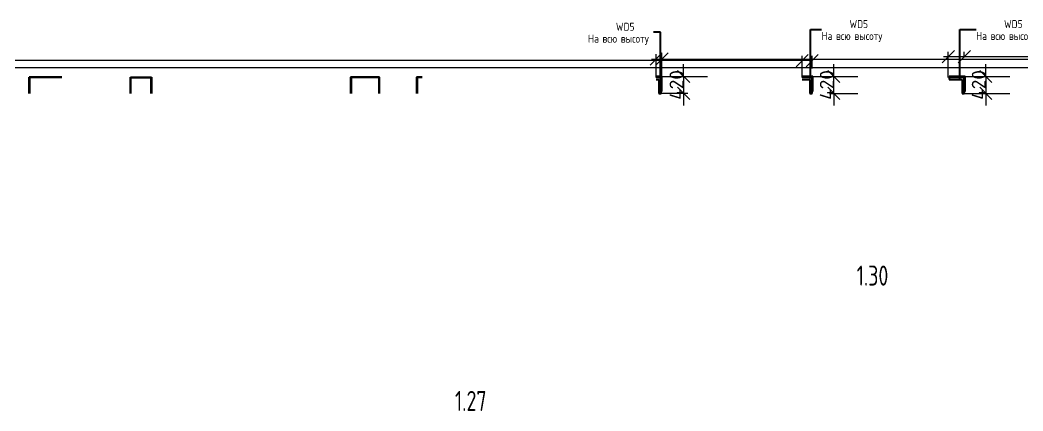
# Model space of a CAD drawing. Header units: millimetres. Extents: x -213911 to 415037, y -3642 to 107391.
# Drawn here: x 13744 to 38806, y 58571 to 68333 of the extents above; entities that cross this region are included whole.
import ezdxf

# ---------------------------------------------------------------- set-up
doc = ezdxf.new("R2010")
doc.units = ezdxf.units.MM
doc.layers.add('5.5) Перег WD5', color=3, linetype='Continuous', lineweight=40)
doc.layers.add('A-AREA-IDEN', color=7, linetype='Continuous', lineweight=9)
doc.styles.add('GOST Common_1', font='', dxfattribs={"width": 0.9, "height": 250})
doc.styles.add('ISOCPEUR_1', font='isocpeur.ttf', dxfattribs={"height": 350})
doc.styles.add('ISOCPEUR_4', font='isocpeur.ttf', dxfattribs={"width": 0.9, "height": 1000})
doc.styles.add('СПДС', font='ГОСТ тип А.ttf', dxfattribs={"width": 0.9})
doc.styles.get('GOST Common_1').set_extended_font_data('GOST Common')
doc.dimstyles.new('ISO-2_0_0_9К_Средний_округл2', dxfattribs={"dimscale": 304.8, "dimtxt": 199.196235, "dimasz": 0.492126, "dimexe": 0.393701, "dimexo": 0, "dimgap": 0, "dimtad": 1, "dimdec": 0, "dimrnd": 10, "dimzin": 0, "dimdsep": 46, "dimtxsty": 'ISOCPEUR_1', "dimblk1": 'OBLIQUE', "dimblk2": 'OBLIQUE', "dimsah": 1, "dimcen": 0.09, "dimdle": 0.393701, "dimazin": 0, "dimtfac": 1, "dimtdec": 4, "dimtix": 1, "dimtmove": 0, "dimatfit": 3, "dimfxl": 1, "dimtvp": 1, "dimtolj": 1, "dimtzin": 0, "dimarcsym": 2})
doc.dimstyles.new('ISO-2_0_0_9К_Средний_округл2_1', dxfattribs={"dimscale": 304.8, "dimtxt": 995.981176, "dimasz": 2.46063, "dimexe": 1.968504, "dimexo": 0, "dimgap": 0, "dimtad": 1, "dimdec": 0, "dimrnd": 10, "dimzin": 0, "dimdsep": 46, "dimtxsty": 'ISOCPEUR_4', "dimblk1": 'OBLIQUE', "dimblk2": 'OBLIQUE', "dimsah": 1, "dimcen": 0.09, "dimdle": 1.968504, "dimazin": 0, "dimtfac": 1, "dimtdec": 4, "dimtix": 1, "dimtmove": 0, "dimatfit": 3, "dimfxl": 1, "dimtvp": 1, "dimtolj": 1, "dimtzin": 0, "dimarcsym": 2})

# ---------------------------------------------------------------- blocks, each defined once
blk = doc.blocks.new('_Oblique')
at = {"color": 0, "linetype": 'ByBlock', "lineweight": -2}
blk.add_line((-0.5, -0.5), (0.5, 0.5), dxfattribs=at)
blk = doc.blocks.new('*D1991')
at = {"layer": '5.5) Перег WD5', "color": 0, "lineweight": -2, "transparency": 16777216}
for p, q in [((29640, 66923), (29640, 67480)), ((29785, 66923), (29785, 67480)), ((29520, 67360), (29785, 67360)), ((29785, 67360), (76835, 67360))]:
    blk.add_line(p, q, dxfattribs=at)
at = {"layer": 'Defpoints', "color": 0, "transparency": 16777216}
for p in [(29785, 67360), (29640, 66923), (29785, 66923)]:
    blk.add_point(p, dxfattribs=at)
at = {"layer": '5.5) Перег WD5', "color": 0, "lineweight": -2, "transparency": 16777216, "xscale": 304.8, "yscale": 304.8, "zscale": 304.8, "rotation": 180}
blk.add_blockref('_Oblique', (29640, 67360), dxfattribs=at)
at = {"layer": '5.5) Перег WD5', "color": 0, "lineweight": -2, "transparency": 16777216, "xscale": 304.8, "yscale": 304.8, "zscale": 304.8}
blk.add_blockref('_Oblique', (29785, 67360), dxfattribs=at)
at = {"layer": '5.5) Перег WD5', "color": 0, "lineweight": 25, "transparency": 16777216, "insert": (76330, 67827), "char_height": 350, "width": 413.72, "attachment_point": 1, "line_spacing_factor": 1.149209, "style": 'ISOCPEUR_1'}
blk.add_mtext('\\A1;150', dxfattribs=at)
blk = doc.blocks.new('*D1992')
at = {"layer": '5.5) Перег WD5', "color": 0, "lineweight": -2, "transparency": 16777216}
for p, q in [((30325, 66923), (30325, 67228)), ((29785, 66923), (30925, 66923)), ((30325, 66923), (30325, 66503)), ((30431, 66503), (29725, 66503)), ((30325, 66503), (30325, 66198))]:
    blk.add_line(p, q, dxfattribs=at)
at = {"layer": 'Defpoints', "color": 0, "transparency": 16777216}
for p in [(29785, 66923), (30325, 66503), (30431, 66503)]:
    blk.add_point(p, dxfattribs=at)
at = {"layer": '5.5) Перег WD5', "color": 0, "lineweight": -2, "transparency": 16777216, "xscale": 304.8, "yscale": 304.8, "zscale": 304.8}
for p, rotation in [((30325, 66923), 270), ((30325, 66503), 90)]:
    blk.add_blockref('_Oblique', p, dxfattribs=dict(at, rotation=rotation))
at = {"layer": '5.5) Перег WD5', "color": 0, "lineweight": 25, "transparency": 16777216, "insert": (30150, 66713), "char_height": 350, "width": 478.07, "attachment_point": 5, "rotation": 90, "style": 'ISOCPEUR_1'}
blk.add_mtext('\\A1;420', dxfattribs=at)
blk = doc.blocks.new('*D1993')
at = {"layer": '5.5) Перег WD5', "color": 0, "lineweight": -2, "transparency": 16777216}
for p, q in [((33290, 66903), (33290, 67441)), ((33540, 67125), (33540, 67441)), ((33290, 67321), (-19258, 67321)), ((33540, 67321), (33170, 67321))]:
    blk.add_line(p, q, dxfattribs=at)
at = {"layer": 'Defpoints', "color": 0, "transparency": 16777216}
for p in [(33540, 67321), (33540, 67125), (33290, 66903)]:
    blk.add_point(p, dxfattribs=at)
at = {"layer": '5.5) Перег WD5', "color": 0, "lineweight": -2, "transparency": 16777216, "xscale": 304.8, "yscale": 304.8, "zscale": 304.8, "rotation": 180}
blk.add_blockref('_Oblique', (33290, 67321), dxfattribs=at)
at = {"layer": '5.5) Перег WD5', "color": 0, "lineweight": -2, "transparency": 16777216, "xscale": 304.8, "yscale": 304.8, "zscale": 304.8}
blk.add_blockref('_Oblique', (33540, 67321), dxfattribs=at)
at = {"layer": '5.5) Перег WD5', "color": 0, "lineweight": 25, "transparency": 16777216, "insert": (-19153, 67788), "char_height": 350, "width": 455.09, "attachment_point": 1, "line_spacing_factor": 1.149209, "style": 'ISOCPEUR_1'}
blk.add_mtext('\\A1;250', dxfattribs=at)
blk = doc.blocks.new('*D1994')
at = {"layer": '5.5) Перег WD5', "color": 0, "lineweight": -2, "transparency": 16777216}
for p, q in [((34080, 66923), (34080, 67228)), ((33559, 66923), (34680, 66923)), ((34080, 66503), (34080, 66923)), ((33973, 66503), (34680, 66503)), ((34080, 66503), (34080, 66198))]:
    blk.add_line(p, q, dxfattribs=at)
at = {"layer": 'Defpoints', "color": 0, "transparency": 16777216}
for p in [(33559, 66923), (34080, 66923), (33973, 66503)]:
    blk.add_point(p, dxfattribs=at)
at = {"layer": '5.5) Перег WD5', "color": 0, "lineweight": -2, "transparency": 16777216, "xscale": 304.8, "yscale": 304.8, "zscale": 304.8}
for p, rotation in [((34080, 66923), 270), ((34080, 66503), 90)]:
    blk.add_blockref('_Oblique', p, dxfattribs=dict(at, rotation=rotation))
at = {"layer": '5.5) Перег WD5', "color": 0, "lineweight": 25, "transparency": 16777216, "insert": (33905, 66713), "char_height": 350, "width": 478.07, "attachment_point": 5, "rotation": 90, "style": 'ISOCPEUR_1'}
blk.add_mtext('\\A1;420', dxfattribs=at)
blk = doc.blocks.new('*D1995')
at = {"layer": '5.5) Перег WD5', "color": 0, "lineweight": -2, "transparency": 16777216}
for p, q in [((36820, 67420), (37340, 67420)), ((36940, 66903), (36940, 67540)), ((37340, 67398), (37340, 67540)), ((37340, 67420), (92639, 67420))]:
    blk.add_line(p, q, dxfattribs=at)
at = {"layer": 'Defpoints', "color": 0, "transparency": 16777216}
for p in [(37340, 67420), (37340, 67398), (36940, 66903)]:
    blk.add_point(p, dxfattribs=at)
at = {"layer": '5.5) Перег WD5', "color": 0, "lineweight": -2, "transparency": 16777216, "xscale": 304.8, "yscale": 304.8, "zscale": 304.8, "rotation": 180}
blk.add_blockref('_Oblique', (36940, 67420), dxfattribs=at)
at = {"layer": '5.5) Перег WD5', "color": 0, "lineweight": -2, "transparency": 16777216, "xscale": 304.8, "yscale": 304.8, "zscale": 304.8}
blk.add_blockref('_Oblique', (37340, 67420), dxfattribs=at)
at = {"layer": '5.5) Перег WD5', "color": 0, "lineweight": 25, "transparency": 16777216, "insert": (92050, 67887), "char_height": 350, "width": 478.07, "attachment_point": 1, "line_spacing_factor": 1.149209, "style": 'ISOCPEUR_1'}
blk.add_mtext('\\A1;400', dxfattribs=at)
blk = doc.blocks.new('*D1996')
at = {"layer": '5.5) Перег WD5', "color": 0, "lineweight": -2, "transparency": 16777216}
for p, q in [((37877, 66923), (37877, 67228)), ((37360, 66923), (38477, 66923)), ((37877, 66923), (37877, 66503)), ((37340, 66503), (38477, 66503)), ((37877, 66503), (37877, 66198))]:
    blk.add_line(p, q, dxfattribs=at)
at = {"layer": 'Defpoints', "color": 0, "transparency": 16777216}
for p in [(37360, 66923), (37340, 66503), (37877, 66503)]:
    blk.add_point(p, dxfattribs=at)
at = {"layer": '5.5) Перег WD5', "color": 0, "lineweight": -2, "transparency": 16777216, "xscale": 304.8, "yscale": 304.8, "zscale": 304.8}
for p, rotation in [((37877, 66923), 270), ((37877, 66503), 90)]:
    blk.add_blockref('_Oblique', p, dxfattribs=dict(at, rotation=rotation))
at = {"layer": '5.5) Перег WD5', "color": 0, "lineweight": 25, "transparency": 16777216, "insert": (37702, 66713), "char_height": 350, "width": 478.07, "attachment_point": 5, "rotation": 90, "style": 'ISOCPEUR_1'}
blk.add_mtext('\\A1;420', dxfattribs=at)
blk = doc.blocks.new('*D1997')
at = {"layer": '5.5) Перег WD5', "color": 0, "lineweight": -2, "transparency": 16777216}
for p, q in [((43100, 67346), (43100, 67017)), ((43438, 66923), (43438, 67257)), ((43100, 67137), (-12198, 67137)), ((43438, 67137), (42980, 67137))]:
    blk.add_line(p, q, dxfattribs=at)
at = {"layer": 'Defpoints', "color": 0, "transparency": 16777216}
for p in [(43100, 67346), (43438, 67137), (43438, 66923)]:
    blk.add_point(p, dxfattribs=at)
at = {"layer": '5.5) Перег WD5', "color": 0, "lineweight": -2, "transparency": 16777216, "xscale": 304.8, "yscale": 304.8, "zscale": 304.8, "rotation": 180}
blk.add_blockref('_Oblique', (43100, 67137), dxfattribs=at)
at = {"layer": '5.5) Перег WD5', "color": 0, "lineweight": -2, "transparency": 16777216, "xscale": 304.8, "yscale": 304.8, "zscale": 304.8}
blk.add_blockref('_Oblique', (43438, 67137), dxfattribs=at)
at = {"layer": '5.5) Перег WD5', "color": 0, "lineweight": 25, "transparency": 16777216, "insert": (-12087, 67603), "char_height": 350, "width": 478.07, "attachment_point": 1, "line_spacing_factor": 1.149209, "style": 'ISOCPEUR_1'}
blk.add_mtext('\\A1;340', dxfattribs=at)

msp = doc.modelspace()

# ---------------------------------------------------------------- linework, layer by layer
at = {"layer": '5.5) Перег WD5'}
for p, q in [((29750.6, 68029.9), (29572.6, 68029.9)), ((29750.6, 66788.2), (29750.6, 68029.9)), ((33492.9, 68097.3), (33772.4, 68097.3)), ((33492.9, 66875.1), (33492.9, 68097.3)), ((37231.4, 68097.3), (37633.8, 68097.3)), ((37231.4, 66851.1), (37231.4, 68097.3)), ((29785.3, 66923), (29640.3, 66923)), ((29640.3, 66923), (29640.3, 66903)), ((29785.3, 66553), (29785.3, 66923)), ((33558.8, 66923), (33290.3, 66923)), ((33290.3, 66923), (33290.3, 66903)), ((33558.8, 66553), (33558.8, 66923)), ((37360.3, 66923), (36960.1, 66923)), ((36960.1, 66923), (36960.1, 66848)), ((37360.3, 66553), (37360.3, 66923)), ((13972.8, 66503), (13972.8, 66910.5)), ((14790.3, 66910.5), (13972.8, 66910.5)), ((13985.3, 66503), (13985.3, 66898)), ((14790.3, 66898), (13985.3, 66898)), ((16502.6, 66910.5), (17027.8, 66910.5)), ((16502.6, 66503), (16502.6, 66910.5)), ((16515.1, 66898), (17015.3, 66898)), ((16515.1, 66503), (16515.1, 66898)), ((17015.3, 66898), (17015.3, 66503)), ((17027.8, 66910.5), (17027.8, 66503)), ((22002.8, 66910.5), (22002.8, 66503)), ((22727.8, 66910.5), (22002.8, 66910.5)), ((22015.3, 66898), (22015.3, 66503)), ((22715.3, 66898), (22015.3, 66898)), ((22715.3, 66503), (22715.3, 66898)), ((22727.8, 66503), (22727.8, 66910.5)), ((23652.8, 66910.5), (23652.8, 66503)), ((23790.3, 66910.5), (23652.8, 66910.5)), ((23665.3, 66898), (23665.3, 66503)), ((23790.3, 66898), (23665.3, 66898)), ((29772.8, 66910.5), (29640.3, 66910.5)), ((29760.3, 66898), (29640.3, 66898)), ((29640.3, 66848), (29710.3, 66848)), ((29710.3, 66848), (29710.3, 66503)), ((29760.3, 66503), (29760.3, 66898)), ((29772.8, 66553), (29772.8, 66910.5)), ((33546.3, 66910.5), (33290.3, 66910.5)), ((33533.8, 66898), (33290.3, 66898)), ((33290.3, 66848), (33483.8, 66848)), ((33483.8, 66848), (33483.8, 66503)), ((33533.8, 66503), (33533.8, 66898)), ((33546.3, 66553), (33546.3, 66910.5)), ((37347.8, 66910.5), (36960.1, 66910.5)), ((37335.3, 66898), (36960.1, 66898)), ((36960.1, 66848), (37285.3, 66848)), ((37285.3, 66848), (37285.3, 66503)), ((37335.3, 66503), (37335.3, 66898)), ((37347.8, 66553), (37347.8, 66910.5)), ((29710.3, 66503), (29765.3, 66503)), ((29765.3, 66503), (29765.3, 66553)), ((29765.3, 66553), (29785.3, 66553)), ((33483.8, 66503), (33540.3, 66503)), ((33540.3, 66503), (33540.3, 66553)), ((33540.3, 66553), (33558.8, 66553)), ((37285.3, 66503), (37340.3, 66503)), ((37340.3, 66503), (37340.3, 66553)), ((37340.3, 66553), (37360.3, 66553))]:
    msp.add_line(p, q, dxfattribs=at)

# ---------------------------------------------------------------- texts
at = {"layer": '5.5) Перег WD5', "char_height": 200, "attachment_point": 1, "style": 'GOST Common_1'}
for s, insert, width in [('WD5', (28634.2, 68265.9), 584.43), ('WD5', (34471.1, 68333.3), 584.43), ('WD5', (38332.5, 68333.3), 584.43), ('На', (27935.5, 67969), 360.759), ('На', (33772.4, 68036.4), 360.759), ('всю', (34135.6, 68036.4), 476.202), ('высоту', (34593.9, 68036.4), 981.265), ('На', (37633.8, 68036.4), 360.759), ('всю', (37996.9, 68036.4), 476.202), ('высоту', (38455.3, 68036.4), 981.265), ('всю', (28298.6, 67969), 476.202), ('высоту', (28757, 67969), 981.265)]:
    msp.add_mtext(s, dxfattribs=dict(at, insert=insert, width=width))
at = {"layer": 'A-AREA-IDEN', "char_height": 500, "width": 1212.151, "attachment_point": 1, "style": 'СПДС'}
for s, insert in [('1.30', (34650.1, 62201.1)), ('1.27', (24611.7, 59070.9))]:
    msp.add_mtext(s, dxfattribs=dict(at, insert=insert))

# ---------------------------------------------------------------- dimensions: what is measured, and where the dimension line sits
at = {"layer": '5.5) Перег WD5', "lineweight": 25}
for base, p1, p2, override, picture, middle in [((33540.3, 67321.4), (33290.3, 66903), (33540.3, 67125), {"dimasz": 1, "dimpost": '<>', "dimtxsty": 'ISOCPEUR_1', "dimfxl": 334.341113}, '*D1993', (-18925.8, 67321.4)), ((29785.3, 67360.4), (29640.3, 66923), (29785.3, 66923), {"dimasz": 1, "dimpost": '<>', "dimtxsty": 'ISOCPEUR_1', "dimfxl": 145.000007}, '*D1991', (76537.1, 67360.4)), ((37340.3, 67420.2), (36940.1, 66903), (37340.3, 67398.3), {"dimasz": 1, "dimpost": '<>', "dimtxsty": 'ISOCPEUR_1', "dimfxl": 636.772131}, '*D1995', (92288.6, 67420.2)), ((43438, 67136.7), (43100.3, 67346.4), (43438, 66923), {"dimasz": 1, "dimpost": '<>', "dimtxsty": 'ISOCPEUR_1', "dimfxl": 541.557033}, '*D1997', (-11848, 67136.7))]:
    dim = msp.add_linear_dim(base=base, p1=p1, p2=p2, dimstyle='ISO-2_0_0_9К_Средний_округл2', override=override, dxfattribs=at)
    dim.commit()
    dim.dimension.update_dxf_attribs({"geometry": picture, "text_midpoint": middle, "dimtype": 160})
for base, p1, p2, override, picture, middle in [((30324.9, 66503), (29785.3, 66923), (30431, 66503), {"dimasz": 1, "dimpost": '<>', "dimtxsty": 'ISOCPEUR_1', "dimfxl": 770.232318}, '*D1992', (30149.9, 66713)), ((34079.5, 66923), (33973.5, 66503), (33558.8, 66923), {"dimasz": 1, "dimpost": '<>', "dimtxsty": 'ISOCPEUR_1', "dimfxl": 590.201513}, '*D1994', (33904.5, 66713)), ((37877.2, 66503), (37360.3, 66923), (37340.3, 66503), {"dimasz": 1, "dimpost": '<>', "dimtxsty": 'ISOCPEUR_1', "dimfxl": 420.475921}, '*D1996', (37702.2, 66713))]:
    dim = msp.add_linear_dim(base=base, p1=p1, p2=p2, angle=90, dimstyle='ISO-2_0_0_9К_Средний_округл2_1', override=override, dxfattribs=at)
    dim.commit()
    dim.dimension.update_dxf_attribs({"geometry": picture, "text_midpoint": middle})

doc.saveas('drawing.dxf')
